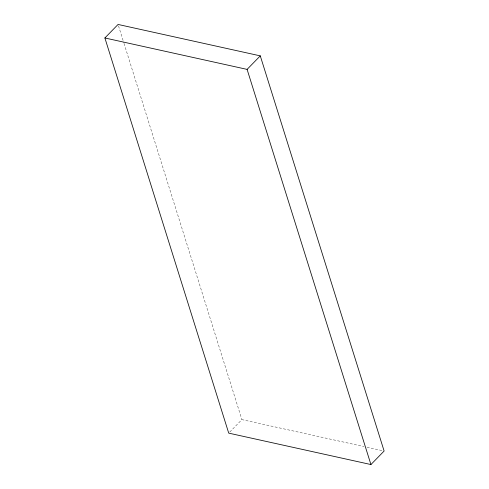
<?xml version="1.0" encoding="UTF-8"?>
<svg xmlns="http://www.w3.org/2000/svg" width="489" height="489" viewBox="0 0 489 489"><rect width="100%" height="100%" fill="white"/><g stroke="black" fill="none" stroke-linecap="round" stroke-linejoin="round"><path stroke-width="0.37" stroke-dasharray="2.44 1.83" d="M229.775 432.05L241.902 419.611L364.012 446.585M366.988 447.246L382.624 450.699M118.521 25.911L123.778 42.677M124.004 43.405L241.902 419.611"/><path stroke-width="0.73" d="M104.884 37.971L118.069 24.45L260.276 55.868L384.116 451.029L370.931 464.55L228.724 433.132L104.884 37.971L247.098 69.389L260.276 55.868M247.098 69.389L370.931 464.55"/></g></svg>
